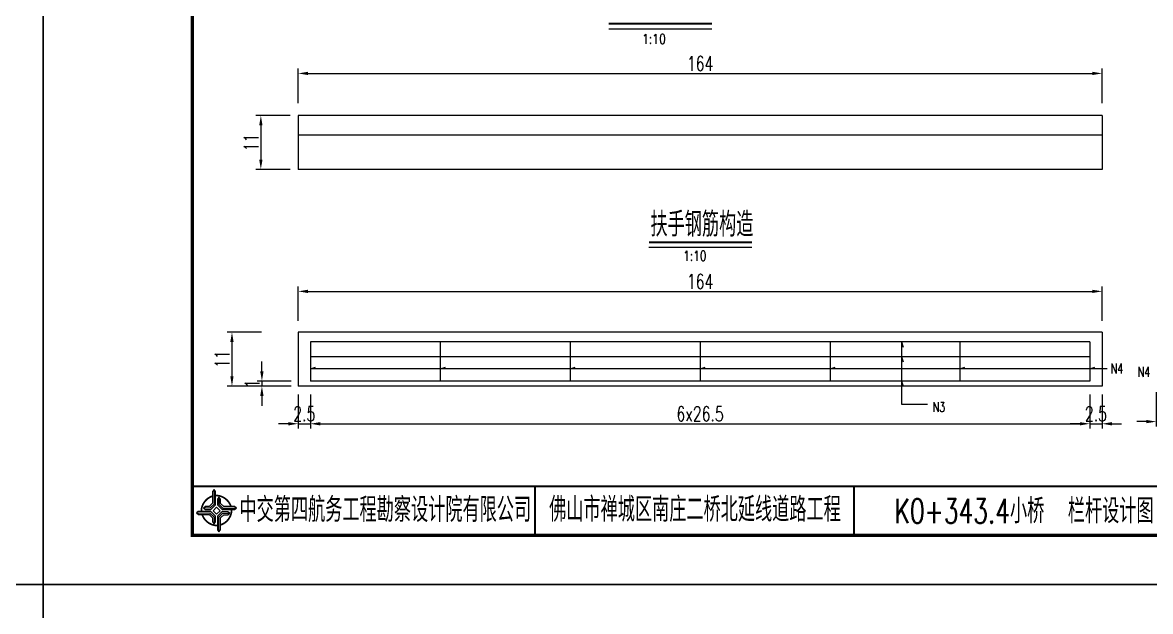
# Model space of a CAD drawing. Header units: millimetres. Extents: x -51 to 12129, y -1309 to -715.
# Drawn here: x 9185.1 to 9415.2, y -1017.2 to -897 of the extents above; entities that cross this region are included whole.
import ezdxf
from ezdxf.enums import TextEntityAlignment as Align

# ---------------------------------------------------------------- set-up
doc = ezdxf.new("R2010")
doc.units = ezdxf.units.MM
doc.header["$LTSCALE"] = 0.25
for name, color, linetype in [('DIMENSION', 2, 'Continuous'), ('图框', 7, 'Continuous'), ('尺寸标注', 2, 'Continuous'), ('文字', 7, 'Continuous'), ('标注', 4, 'Continuous'), ('钢筋', 6, 'Continuous')]:
    doc.layers.add(name, color=color, linetype=linetype)
doc.styles.get("Standard").update_dxf_attribs({"font": 'simplex1.shx', "width": 0.7, "bigfont": 'hztxt.shx'})
doc.styles.add('TEXT', font='simplex1.shx', dxfattribs={"width": 0.7, "bigfont": 'hztxt.shx'})
doc.dimstyles.new('比例1：20', dxfattribs={"dimtxt": 3, "dimasz": 2, "dimexe": 1, "dimexo": 2, "dimgap": 0.5, "dimtad": 1, "dimlfac": 2, "dimzin": 13, "dimdsep": 46, "dimtxsty": 'Standard', "dimcen": -0.09, "dimclrd": 256, "dimclre": 256, "dimclrt": 7, "dimaunit": 1, "dimadec": 0, "dimazin": 0, "dimtfac": 0.0005, "dimtix": 1, "dimtmove": 2, "dimatfit": 3, "dimldrblk": 'DIM', "dimfxl": 0, "dimtolj": 1, "dimtzin": 13, "dimarcsym": 0})
doc.dimstyles.new('比例：1：10', dxfattribs={"dimscale": 0, "dimtxt": 3, "dimasz": 2, "dimexe": 1, "dimexo": 1, "dimgap": 0.5, "dimtad": 1, "dimdec": 1, "dimzin": 9, "dimdsep": 46, "dimtxsty": 'Standard', "dimcen": 0.5, "dimclrd": 256, "dimclre": 256, "dimclrt": 256, "dimadec": 1, "dimazin": 2, "dimtfac": 1, "dimtdec": 1, "dimtix": 1, "dimtmove": 2, "dimatfit": 3, "dimfxl": 0, "dimtolj": 1, "dimtzin": 0, "dimlwd": -1, "dimlwe": -1, "dimarcsym": 0})

# ---------------------------------------------------------------- blocks, each defined once
blk = doc.blocks.new('*D750')
at = {"layer": 'Defpoints', "color": 0}
for p in [(9405.34, -907.36), (9241.34, -915.94), (9405.34, -915.94)]:
    blk.add_point(p, dxfattribs=at)
at = {"layer": '标注'}
for p, q in [((9241.34, -913.36), (9241.34, -906.36)), ((9405.34, -913.36), (9405.34, -906.36)), ((9243.34, -907.36), (9403.34, -907.36))]:
    blk.add_line(p, q, dxfattribs=at)
for points in [[(9243.34, -907.03), (9243.34, -907.7), (9241.34, -907.36)], [(9403.34, -907.03), (9403.34, -907.7), (9405.34, -907.36)]]:
    blk.add_solid(points, dxfattribs=at)
at = {"layer": '标注', "insert": (9323.34, -905.36), "char_height": 3, "attachment_point": 5}
blk.add_mtext('\\A1;164', dxfattribs=at)
blk = doc.blocks.new('*D751')
at = {"layer": 'Defpoints', "color": 0}
for p in [(9262.65, -915.94), (9233.73, -926.94), (9262.65, -926.94)]:
    blk.add_point(p, dxfattribs=at)
at = {"layer": '标注'}
for p, q in [((9239.73, -915.94), (9232.73, -915.94)), ((9233.73, -917.94), (9233.73, -924.94)), ((9239.73, -926.94), (9232.73, -926.94))]:
    blk.add_line(p, q, dxfattribs=at)
for points in [[(9233.4, -917.94), (9234.07, -917.94), (9233.73, -915.94)], [(9233.4, -924.94), (9234.07, -924.94), (9233.73, -926.94)]]:
    blk.add_solid(points, dxfattribs=at)
at = {"layer": '标注', "insert": (9231.73, -921.44), "char_height": 3, "attachment_point": 5, "rotation": 90}
blk.add_mtext('\\A1;11', dxfattribs=at)
blk = doc.blocks.new('*D766')
at = {"layer": 'Defpoints', "color": 0}
for p in [(9416.41, -969.42), (9418.41, -969.42), (9418.41, -978.42)]:
    blk.add_point(p, dxfattribs=at)
at = {"layer": '标注'}
for p, q in [((9416.41, -972.42), (9416.41, -979.42)), ((9418.41, -972.42), (9418.41, -979.42)), ((9414.41, -978.42), (9412.41, -978.42)), ((9416.41, -978.42), (9418.41, -978.42)), ((9420.41, -978.42), (9422.41, -978.42))]:
    blk.add_line(p, q, dxfattribs=at)
for points in [[(9414.41, -978.09), (9414.41, -978.75), (9416.41, -978.42)], [(9420.41, -978.09), (9420.41, -978.75), (9418.41, -978.42)]]:
    blk.add_solid(points, dxfattribs=at)
at = {"layer": '标注', "insert": (9417.41, -976.42), "char_height": 3, "attachment_point": 5}
blk.add_mtext('\\A1;2', dxfattribs=at)
blk = doc.blocks.new('*D769')
at = {"layer": 'Defpoints', "color": 0}
for p in [(9246.97, -960.17), (9227.84, -971.17), (9246.97, -971.17)]:
    blk.add_point(p, dxfattribs=at)
at = {"layer": '标注'}
for p, q in [((9233.84, -960.17), (9226.84, -960.17)), ((9227.84, -962.17), (9227.84, -969.17)), ((9233.84, -971.17), (9226.84, -971.17))]:
    blk.add_line(p, q, dxfattribs=at)
for points in [[(9227.5, -962.17), (9228.17, -962.17), (9227.84, -960.17)], [(9227.5, -969.17), (9228.17, -969.17), (9227.84, -971.17)]]:
    blk.add_solid(points, dxfattribs=at)
at = {"layer": '标注', "insert": (9225.84, -965.67), "char_height": 3, "attachment_point": 5, "rotation": 90}
blk.add_mtext('\\A1;11', dxfattribs=at)
blk = doc.blocks.new('*D770')
at = {"layer": 'Defpoints', "color": 0}
for p in [(9246.97, -960.17), (8569.8, -962.17), (8573.63, -962.17)]:
    blk.add_point(p, dxfattribs=at)
at = {"layer": '标注'}
for p, q in [((8569.8, -958.17), (8569.8, -956.17)), ((8575.8, -960.17), (8568.8, -960.17)), ((8569.8, -960.17), (8569.8, -962.17)), ((8572.63, -962.17), (8568.8, -962.17)), ((8569.8, -964.17), (8569.8, -966.17))]:
    blk.add_line(p, q, dxfattribs=at)
for points in [[(8569.46, -958.17), (8570.13, -958.17), (8569.8, -960.17)], [(8569.46, -964.17), (8570.13, -964.17), (8569.8, -962.17)]]:
    blk.add_solid(points, dxfattribs=at)
at = {"layer": '标注', "insert": (8567.8, -961.17), "char_height": 3, "attachment_point": 5, "rotation": 90}
blk.add_mtext('\\A1;2', dxfattribs=at)
blk = doc.blocks.new('*D771')
at = {"layer": 'Defpoints', "color": 0}
for p in [(9246.97, -962.17), (8569.8, -965.17), (8573.63, -965.17)]:
    blk.add_point(p, dxfattribs=at)
at = {"layer": '标注'}
for p, q in [((8569.8, -960.17), (8569.8, -958.17)), ((8575.8, -962.17), (8568.8, -962.17)), ((8569.8, -962.17), (8569.8, -965.17)), ((8572.63, -965.17), (8568.8, -965.17)), ((8569.8, -967.17), (8569.8, -969.17))]:
    blk.add_line(p, q, dxfattribs=at)
for points in [[(8569.46, -960.17), (8570.13, -960.17), (8569.8, -962.17)], [(8569.46, -967.17), (8570.13, -967.17), (8569.8, -965.17)]]:
    blk.add_solid(points, dxfattribs=at)
at = {"layer": '标注', "insert": (8567.8, -963.67), "char_height": 3, "attachment_point": 5, "rotation": 90}
blk.add_mtext('\\A1;3', dxfattribs=at)
blk = doc.blocks.new('*D772')
at = {"layer": 'Defpoints', "color": 0}
for p in [(9246.97, -965.17), (8569.8, -970.17), (8573.63, -970.17)]:
    blk.add_point(p, dxfattribs=at)
at = {"layer": '标注'}
for p, q in [((8575.8, -965.17), (8568.8, -965.17)), ((8569.8, -967.17), (8569.8, -968.17)), ((8572.63, -970.17), (8568.8, -970.17))]:
    blk.add_line(p, q, dxfattribs=at)
for points in [[(8569.46, -967.17), (8570.13, -967.17), (8569.8, -965.17)], [(8569.46, -968.17), (8570.13, -968.17), (8569.8, -970.17)]]:
    blk.add_solid(points, dxfattribs=at)
at = {"layer": '标注', "insert": (8567.8, -967.67), "char_height": 3, "attachment_point": 5, "rotation": 90}
blk.add_mtext('\\A1;5', dxfattribs=at)
blk = doc.blocks.new('*D598')
at = {"layer": 'Defpoints', "color": 0}
for p in [(9246.97, -970.17), (9233.95, -971.17), (9246.97, -971.17)]:
    blk.add_point(p, dxfattribs=at)
at = {"layer": '标注'}
for p, q in [((9233.95, -968.17), (9233.95, -966.17)), ((9239.95, -970.17), (9232.95, -970.17)), ((9233.95, -970.17), (9233.95, -971.17)), ((9239.95, -971.17), (9232.95, -971.17)), ((9233.95, -973.17), (9233.95, -975.17))]:
    blk.add_line(p, q, dxfattribs=at)
for points in [[(9233.61, -968.17), (9234.28, -968.17), (9233.95, -970.17)], [(9233.61, -973.17), (9234.28, -973.17), (9233.95, -971.17)]]:
    blk.add_solid(points, dxfattribs=at)
at = {"layer": '标注', "insert": (9231.95, -970.67), "char_height": 3, "attachment_point": 5, "rotation": 90}
blk.add_mtext('\\A1;1', dxfattribs=at)
blk = doc.blocks.new('*D773')
at = {"layer": 'Defpoints', "color": 0}
for p in [(9241.34, -968.81), (9243.84, -968.81), (9243.84, -978.86)]:
    blk.add_point(p, dxfattribs=at)
at = {"layer": '标注'}
for p, q in [((9241.34, -972.86), (9241.34, -979.86)), ((9243.84, -972.86), (9243.84, -979.86)), ((9239.34, -978.86), (9237.34, -978.86)), ((9241.34, -978.86), (9243.84, -978.86)), ((9245.84, -978.86), (9247.84, -978.86))]:
    blk.add_line(p, q, dxfattribs=at)
for points in [[(9239.34, -978.53), (9239.34, -979.2), (9241.34, -978.86)], [(9245.84, -978.53), (9245.84, -979.2), (9243.84, -978.86)]]:
    blk.add_solid(points, dxfattribs=at)
at = {"layer": '标注', "insert": (9242.59, -976.86), "char_height": 3, "attachment_point": 5}
blk.add_mtext('\\A1;2.5', dxfattribs=at)
blk = doc.blocks.new('*D774')
at = {"layer": 'Defpoints', "color": 0}
for p in [(9243.84, -968.81), (9402.84, -971.17), (9402.84, -978.86)]:
    blk.add_point(p, dxfattribs=at)
at = {"layer": '标注'}
for p, q in [((9243.84, -972.86), (9243.84, -979.86)), ((9402.84, -972.86), (9402.84, -979.86)), ((9245.84, -978.86), (9400.84, -978.86))]:
    blk.add_line(p, q, dxfattribs=at)
for points in [[(9245.84, -978.53), (9245.84, -979.2), (9243.84, -978.86)], [(9400.84, -978.53), (9400.84, -979.2), (9402.84, -978.86)]]:
    blk.add_solid(points, dxfattribs=at)
at = {"layer": '标注', "insert": (9323.34, -976.86), "char_height": 3, "attachment_point": 5}
blk.add_mtext('\\A1;6x26.5', dxfattribs=at)
blk = doc.blocks.new('*D775')
at = {"layer": 'Defpoints', "color": 0}
for p in [(9402.84, -969.42), (9405.34, -969.42), (9405.34, -978.86)]:
    blk.add_point(p, dxfattribs=at)
at = {"layer": '标注'}
for p, q in [((9402.84, -972.86), (9402.84, -979.86)), ((9405.34, -972.86), (9405.34, -979.86)), ((9400.84, -978.86), (9398.84, -978.86)), ((9402.84, -978.86), (9405.34, -978.86)), ((9407.34, -978.86), (9409.34, -978.86))]:
    blk.add_line(p, q, dxfattribs=at)
for points in [[(9400.84, -978.53), (9400.84, -979.2), (9402.84, -978.86)], [(9407.34, -978.53), (9407.34, -979.2), (9405.34, -978.86)]]:
    blk.add_solid(points, dxfattribs=at)
at = {"layer": '标注', "insert": (9404.09, -976.86), "char_height": 3, "attachment_point": 5}
blk.add_mtext('\\A1;2.5', dxfattribs=at)
blk = doc.blocks.new('*D599')
at = {"layer": 'Defpoints', "color": 0}
for p in [(9405.34, -951.84), (9241.34, -968.81), (9405.34, -969.42)]:
    blk.add_point(p, dxfattribs=at)
at = {"layer": '标注'}
for p, q in [((9241.34, -957.84), (9241.34, -950.84)), ((9243.34, -951.84), (9403.34, -951.84)), ((9405.34, -957.84), (9405.34, -950.84))]:
    blk.add_line(p, q, dxfattribs=at)
for points in [[(9243.34, -951.51), (9243.34, -952.18), (9241.34, -951.84)], [(9403.34, -951.51), (9403.34, -952.18), (9405.34, -951.84)]]:
    blk.add_solid(points, dxfattribs=at)
at = {"layer": '标注', "insert": (9323.34, -949.84), "char_height": 3, "attachment_point": 5}
blk.add_mtext('\\A1;164', dxfattribs=at)
blk = doc.blocks.new('tb')
at = {"lineweight": -3}
h = blk.add_hatch(color=256, dxfattribs=at)
h.paths.add_polyline_path([(-1.23, -0.13), (-3.78, -0.14), (-4.14, -0.41), (-1.4, -0.44), (-0.56, -1.24), (-0.54, -2.62), (-0.27, -2.2), (-0.26, -1.06)])
h.paths.add_polyline_path([(0.13, -1.08), (0.14, -3.86), (0.41, -4.26), (0.44, -1.24), (1.25, -0.43), (2.66, -0.43), (2.26, -0.16), (1.07, -0.15)])
h.paths.add_polyline_path([(1.08, 0.3), (3.62, 0.3), (4.02, 0.56), (1.25, 0.57), (0.43, 1.39), (0.43, 2.8), (0.16, 2.41), (0.15, 1.24)])
h.paths.add_polyline_path([(-0.28, 1.21), (-0.28, 3.99), (-0.56, 4.39), (-0.57, 1.41), (-1.38, 0.6), (-2.74, 0.56), (-2.33, 0.3), (-1.2, 0.29)])
for p, q in [((-0.56, 4.39), (-0.57, 1.41)), ((0.43, 2.8), (0.43, 1.39)), ((-1.38, 0.6), (-2.74, 0.56)), ((-0.57, 1.41), (-1.38, 0.6)), ((0.43, 1.39), (1.25, 0.57)), ((1.25, 0.57), (4.02, 0.56)), ((-4.14, -0.41), (-1.4, -0.44)), ((-1.4, -0.44), (-0.56, -1.24)), ((-0.56, -1.24), (-0.54, -2.62)), ((0.41, -4.26), (0.44, -1.24)), ((0.44, -1.24), (1.25, -0.43)), ((1.25, -0.43), (2.66, -0.43))]:
    blk.add_line(p, q, dxfattribs=at)
at = {"lineweight": -3, "const_width": 0.35, "flags": 128}
for points in [[(-0.9, 3.02, 0.324167), (-3.16, -0.14)], [(2.88, 0.92, 0.324403), (-0.24, 3.15)], [(0.75, -2.86, 0.325418), (3.02, 0.26)], [(-2.98, -0.76, 0.322976), (0.14, -2.98)]]:
    blk.add_lwpolyline(points, format="xyb", dxfattribs=at)
at = {"lineweight": -3, "flags": 128}
for points in [[(-0.9, 3.99), (-0.9, 1.58), (-1.53, 0.91), (-2.34, 0.91), (-2.74, 0.56), (-2.33, 0.3), (-1.2, 0.29), (-0.28, 1.21), (-0.28, 3.99), (-0.56, 4.39)], [(3.62, 0.92), (1.43, 0.92), (0.77, 1.54), (0.77, 2.38), (0.43, 2.8), (0.16, 2.41), (0.15, 1.24), (1.08, 0.3), (3.62, 0.3), (4.02, 0.56)], [(-0.04, 0.77), (0.68, 0.04), (-0.04, -0.69), (-0.77, 0.05)], [(-3.73, -0.76), (-1.54, -0.76), (-0.89, -1.39), (-0.89, -2.21), (-0.54, -2.62), (-0.27, -2.2), (-0.26, -1.06), (-1.23, -0.13), (-3.78, -0.14), (-4.14, -0.41)], [(0.75, -3.85), (0.75, -1.43), (1.4, -0.78), (2.26, -0.78), (2.66, -0.43), (2.26, -0.16), (1.07, -0.15), (0.13, -1.08), (0.14, -3.86), (0.41, -4.26)]]:
    blk.add_lwpolyline(points, close=True, dxfattribs=at)
blk = doc.blocks.new('*D2304')
at = {"layer": 'Defpoints', "color": 0}
for p in [(9666.75, -901.23), (9021.24, -902.27), (9656.97, -902.27)]:
    blk.add_point(p, dxfattribs=at)
at = {"layer": '标注', "lineweight": -2}
for p, q in [((9656.97, -899.23), (9656.97, -897.23)), ((9662.97, -901.23), (9655.97, -901.23)), ((9656.97, -901.23), (9656.97, -902.27)), ((9650.97, -902.27), (9657.97, -902.27)), ((9656.97, -904.27), (9656.97, -906.27))]:
    blk.add_line(p, q, dxfattribs=at)
at = {"layer": '标注'}
for points in [[(9656.64, -899.23), (9657.3, -899.23), (9656.97, -901.23)], [(9656.64, -904.27), (9657.3, -904.27), (9656.97, -902.27)]]:
    blk.add_solid(points, dxfattribs=at)
at = {"layer": '标注', "color": 7, "insert": (9654.97, -901.75), "char_height": 3, "attachment_point": 5, "rotation": 90}
blk.add_mtext('\\A1;4', dxfattribs=at)
blk = doc.blocks.new('DIM')
blk.add_lwpolyline([(-1, -0.1, 0.2, 0, 0), (0, 0, 0, 0, 0)], format="xyseb")
blk = doc.blocks.new('123')
at = {"layer": '图框', "color": 2}
blk.add_lwpolyline([(369.33, -1011.65), (369.33, -714.65), (-50.67, -714.65), (-50.67, -1011.65)], close=True, dxfattribs=at)

msp = doc.modelspace()

# ---------------------------------------------------------------- linework, layer by layer
at = {"const_width": 0.7}
msp.add_lwpolyline([(9599.75412, -724.65471), (9219.75412, -724.65471), (9219.75412, -1001.65471), (9599.75412, -1001.65471)], close=True, dxfattribs=at)
at = {"const_width": 0.4}
msp.add_lwpolyline([(9219.75412, -991.65471), (9599.75412, -991.65471)], dxfattribs=at)
at = {"layer": 'DIMENSION', "color": 7, "linetype": 'Continuous'}
for p, q in [((9241.34408, -915.9447), (9241.34408, -926.9447)), ((9405.34408, -915.9447), (9241.34408, -915.9447)), ((9405.34408, -915.9447), (9405.34408, -926.9447)), ((9405.34408, -919.9447), (9241.34408, -919.9447)), ((9405.34408, -926.9447), (9241.34408, -926.9447)), ((9241.34408, -960.17181), (9241.34408, -971.17181)), ((9405.34408, -960.17181), (9241.34408, -960.17181)), ((9405.34408, -960.17181), (9405.34408, -971.17181)), ((9405.34408, -971.17181), (9241.34408, -971.17181))]:
    msp.add_line(p, q, dxfattribs=at)
at = {"layer": '图框', "const_width": 0.4}
for points in [[(9289.64754, -991.65471), (9289.64754, -1001.65471)], [(9354.75412, -1001.65471), (9354.75412, -991.65471)]]:
    msp.add_lwpolyline(points, dxfattribs=at)
at = {"layer": '尺寸标注'}
for p, q in [((9241.34408, -913.4447), (9241.34408, -909.40005)), ((9405.34408, -913.4447), (9405.34408, -909.40005)), ((9241.34408, -957.67181), (9241.34408, -953.62715)), ((9405.34408, -957.67181), (9405.34408, -953.62715))]:
    msp.add_line(p, q, dxfattribs=at)
at = {"layer": '文字'}
for p, q in [((9304.7231, -898.23831), (9325.73938, -898.23831)), ((9312.8967, -942.83163), (9333.91297, -942.83163))]:
    msp.add_line(p, q, dxfattribs=at)
at = {"layer": '文字', "const_width": 0.4}
for points in [[(9304.7231, -897.23831), (9325.73938, -897.23831)], [(9312.8967, -941.83163), (9333.91297, -941.83163)]]:
    msp.add_lwpolyline(points, dxfattribs=at)
at = {"layer": '标注'}
for p, q in [((9364.40476, -962.17181), (9364.40476, -970.17181)), ((9364.40476, -962.17181), (9364.75054, -963.20443)), ((9364.40476, -965.17181), (9364.75054, -966.20443)), ((9243.84408, -967.67245), (9244.8767, -967.32667)), ((9406.38767, -967.67245), (9243.84408, -967.67245)), ((9270.34408, -967.67245), (9271.3767, -967.32667)), ((9296.84408, -967.67245), (9297.8767, -967.32667)), ((9323.34408, -967.67245), (9324.3767, -967.32667)), ((9349.84408, -967.67245), (9350.8767, -967.32667)), ((9376.34408, -967.67245), (9377.3767, -967.32667)), ((9402.84408, -967.67245), (9403.8767, -967.32667)), ((9364.40476, -970.17181), (9364.40476, -974.88532)), ((9364.40476, -970.17181), (9364.75054, -971.20443)), ((9364.40476, -974.88532), (9369.70136, -974.88532))]:
    msp.add_line(p, q, dxfattribs=at)
at = {"layer": '钢筋'}
for p, q in [((9243.84408, -962.17181), (9243.84408, -970.17181)), ((9402.84408, -962.17181), (9243.84408, -962.17181)), ((9270.34408, -962.17181), (9270.34408, -970.17181)), ((9296.84408, -962.17181), (9296.84408, -970.17181)), ((9296.84408, -962.17181), (9296.84408, -970.17181)), ((9323.34408, -962.17181), (9323.34408, -970.17181)), ((9349.84408, -962.17181), (9349.84408, -970.17181)), ((9376.34408, -962.17181), (9376.34408, -970.17181)), ((9402.84408, -962.17181), (9402.84408, -970.17181)), ((9402.84408, -962.17181), (9402.84408, -970.17181)), ((9402.84408, -965.17181), (9243.84408, -965.17181)), ((9402.84408, -970.17181), (9243.84408, -970.17181))]:
    msp.add_line(p, q, dxfattribs=at)

# ---------------------------------------------------------------- block references
at = {"lineweight": -3}
msp.add_blockref('tb', (9224.74985, -996.64937), dxfattribs=at)
at = {"layer": '标注'}
for p in [(8820, 0), (9240, 0), (8820, -297), (9240, -297)]:
    msp.add_blockref('123', p, dxfattribs=at)

# ---------------------------------------------------------------- texts
at = {"color": 7, "style": 'TEXT', "width": 0.8}
for p in [(9313.92752, -900.3241), (9322.25148, -944.59565)]:
    msp.add_text('1:10', height=2, dxfattribs=at).set_placement(p, align=Align.MIDDLE)
at = {"layer": '图框', "width": 0.7}
for s, p in [('中交第四航务工程勘察设计院有限公司', (9259.11923, -996.40626)), ('佛山市禅城区南庄二桥北延线道路工程', (9322.29837, -996.34001)), ('K0+343.4小桥  栏杆设计图', (9389.4355, -996.65471))]:
    msp.add_text(s, height=5, dxfattribs=at).set_placement(p, align=Align.MIDDLE_CENTER)
at = {"layer": '尺寸标注', "color": 7, "char_height": 2, "attachment_point": 5, "style": 'TEXT'}
for s, insert in [('N4', (9408.39263, -967.57246)), ('N4', (9413.89656, -968.25097)), ('N3', (9372.06613, -975.42757))]:
    msp.add_mtext(s, dxfattribs=dict(at, insert=insert))
at = {"layer": '文字', "width": 0.7}
msp.add_text('扶手钢筋构造', height=5, dxfattribs=at).set_placement((9323.71629, -938.16148), align=Align.MIDDLE_CENTER)

# ---------------------------------------------------------------- dimensions: what is measured, and where the dimension line sits
at = {"layer": '标注'}
dim = msp.add_linear_dim(base=(9656.96964, -902.26536), p1=(9666.75138, -901.22589), p2=(9021.2433, -902.26536), angle=90, text='4', dimstyle='比例1：20', dxfattribs=at)
dim.commit()
dim.dimension.update_dxf_attribs({"geometry": '*D2304', "text_midpoint": (9654.96964, -901.74563)})
for base, p1, p2, picture, middle in [((9405.34408, -907.36337), (9241.34408, -915.9447), (9405.34408, -915.9447), '*D750', (9323.34408, -905.36337)), ((9405.34408, -951.84397), (9241.34408, -968.81278), (9405.34408, -969.41734), '*D599', (9323.34408, -949.84397)), ((9243.84408, -978.86468), (9241.34408, -968.81278), (9243.84408, -968.81278), '*D773', (9242.59408, -976.86468)), ((9405.34408, -978.86468), (9402.84408, -969.41734), (9405.34408, -969.41734), '*D775', (9404.09408, -976.86468)), ((9418.40712, -978.41921), (9416.40712, -969.41875), (9418.40712, -969.41875), '*D766', (9417.40712, -976.41921))]:
    dim = msp.add_linear_dim(base=base, p1=p1, p2=p2, dimstyle='比例：1：10', override={"dimscale": 1}, dxfattribs=at)
    dim.commit()
    dim.dimension.update_dxf_attribs({"geometry": picture, "text_midpoint": middle})
for base, p1, p2, picture, middle in [((9233.7324, -926.9447), (9262.65267, -915.9447), (9262.65267, -926.9447), '*D751', (9231.7324, -921.4447)), ((8569.79748, -962.17181), (9246.9725, -960.17181), (8573.62948, -962.17181), '*D770', (8567.79748, -961.17181)), ((8569.79748, -965.17181), (9246.9725, -962.17181), (8573.62948, -965.17181), '*D771', (8567.79748, -963.67181)), ((9227.83767, -971.17181), (9246.9725, -960.17181), (9246.9725, -971.17181), '*D769', (9225.83767, -965.67181)), ((8569.79748, -970.17181), (9246.9725, -965.17181), (8573.62948, -970.17181), '*D772', (8567.79748, -967.67181)), ((9233.94553, -971.17181), (9246.9725, -970.17181), (9246.9725, -971.17181), '*D598', (9231.94553, -970.67181))]:
    dim = msp.add_linear_dim(base=base, p1=p1, p2=p2, angle=90, dimstyle='比例：1：10', override={"dimscale": 1}, dxfattribs=at)
    dim.commit()
    dim.dimension.update_dxf_attribs({"geometry": picture, "text_midpoint": middle})
dim = msp.add_linear_dim(base=(9402.84408, -978.86468), p1=(9243.84408, -968.81278), p2=(9402.84408, -971.17181), text='6x26.5', dimstyle='比例：1：10', override={"dimscale": 1}, dxfattribs=at)
dim.commit()
dim.dimension.update_dxf_attribs({"geometry": '*D774', "text_midpoint": (9323.34408, -976.86468)})

doc.saveas('drawing.dxf')
